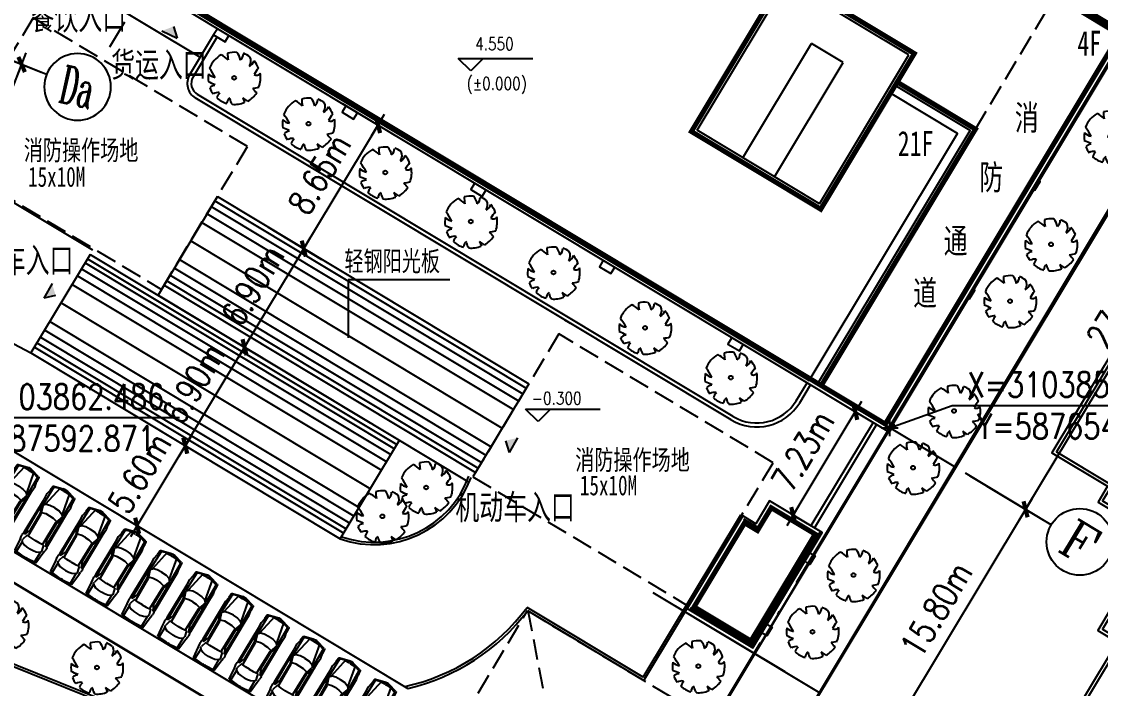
# Model space of a CAD drawing. Extents: x 587464241 to 587770505, y 3103794303 to 3104004303.
# Drawn here: x 587602225 to 587666940, y 3103840699 to 3103880709 of the extents above; entities that cross this region are included whole.
import ezdxf
from ezdxf.enums import TextEntityAlignment as Align

# ---------------------------------------------------------------- set-up
doc = ezdxf.new("R2010")
doc.units = 0
doc.header["$LTSCALE"] = 5000
doc.header["$MEASUREMENT"] = 0
doc.linetypes.add('DASH', pattern=[0.35, 0.25, -0.1])
doc.linetypes.add('DOTE', pattern=[2.42, 2, -0.2, 0.02, -0.2])
doc.layers.get('0').update_dxf_attribs({"linetype": 'CONTINUOUS'})
doc.layers.get('DEFPOINTS').update_dxf_attribs({"linetype": 'CONTINUOUS'})
for name, color, linetype in [('ARDIM', 4, 'CONTINUOUS'), ('AXIS', 3, 'CONTINUOUS'), ('AXIS_TEXT', 7, 'CONTINUOUS'), ('DOTE', 4, 'DOTE'), ('LSVEHICLE', 1, 'CONTINUOUS'), ('PUB_DIM', 3, 'CONTINUOUS'), ('ROOF', 6, 'CONTINUOUS'), ('TEXT', 4, 'CONTINUOUS'), ('WINDOW', 2, 'CONTINUOUS'), ('Y', 8, 'CONTINUOUS'), ('红线', 1, 'CONTINUOUS'), ('绿化', 3, 'CONTINUOUS'), ('花坛', 2, 'CONTINUOUS')]:
    doc.layers.add(name, color=color, linetype=linetype)
doc.styles.add('_DIMFONT', font='TXT.shx')
doc.styles.add('COMPLEX', font='COMPLEX')
doc.styles.add('DIM_FONT', font='SIMPLEX.shx', dxfattribs={"width": 0.8})
doc.styles.add('HZZ', font='SimSun.ttf', dxfattribs={"width": 0.8})
doc.dimstyles.new('AXIS500_M', dxfattribs={"dimscale": 5, "dimtxt": 300, "dimasz": 1, "dimexe": 250, "dimexo": 300, "dimgap": 150, "dimtad": 1, "dimlfac": 0.001, "dimzin": 0, "dimdsep": 46, "dimtxsty": 'DIM_FONT', "dimblk": '_DIMX', "dimcen": 0.09, "dimse1": 1, "dimse2": 1, "dimclrt": 7, "dimadec": 0, "dimazin": 0, "dimtfac": 1, "dimtdec": 0, "dimtix": 1, "dimtmove": 2, "dimatfit": 3, "dimldrblk": '_DIMX', "dimfxl": 0, "dimtolj": 1, "dimtzin": 0, "dimarcsym": 0})

# ---------------------------------------------------------------- blocks, each defined once
blk = doc.blocks.new('_DIMX')
blk.add_line((-150, 0), (150, 0))
at = {"const_width": 50}
blk.add_lwpolyline([(-70, -70), (70, 70)], dxfattribs=at)
blk = doc.blocks.new('*D58')
at = {"color": 0, "linetype": 'ByBlock'}
for p, q in [((587611052, 3103855857), (587613115, 3103854617)), ((587609158, 3103850460), (587612044, 3103855261)), ((587612046, 3103855265), (587612049, 3103855269)), ((587608166, 3103851056), (587610229, 3103849816)), ((587609155, 3103850455), (587609153, 3103850451))]:
    blk.add_line(p, q, dxfattribs=at)
at = {"layer": 'DEFPOINTS', "color": 0, "linetype": 'ByBlock'}
for p in [(587609766, 3103856630), (587612044, 3103855261), (587606880, 3103851829)]:
    blk.add_point(p, dxfattribs=at)
at = {"color": 0, "linetype": 'ByBlock', "xscale": 5, "yscale": 5, "zscale": 5}
for p, rotation in [((587612044, 3103855261), 238.9885596724632), ((587609158, 3103850460), 58.9885596724632)]:
    blk.add_blockref('_DIMX', p, dxfattribs=dict(at, rotation=rotation))
at = {"color": 7, "linetype": 'ByBlock', "insert": (587609315, 3103853633), "char_height": 1500, "attachment_point": 5, "rotation": 58.98856, "style": 'DIM_FONT'}
blk.add_mtext('\\A1;5.60m', dxfattribs=at)
blk = doc.blocks.new('*D57')
at = {"color": 0, "linetype": 'ByBlock'}
for p, q in [((587613456, 3103862461), (587616670, 3103860529)), ((587612046, 3103855265), (587615596, 3103861169)), ((587609901, 3103856549), (587613115, 3103854617))]:
    blk.add_line(p, q, dxfattribs=at)
at = {"layer": 'DEFPOINTS', "color": 0, "linetype": 'ByBlock'}
for p in [(587612170, 3103863234), (587615598, 3103861173), (587608616, 3103857322)]:
    blk.add_point(p, dxfattribs=at)
at = {"color": 0, "linetype": 'ByBlock', "xscale": 5, "yscale": 5, "zscale": 5}
for p, rotation in [((587615598, 3103861173), 58.98855861502832), ((587612044, 3103855261), 238.9885586150283)]:
    blk.add_blockref('_DIMX', p, dxfattribs=dict(at, rotation=rotation))
at = {"color": 7, "linetype": 'ByBlock', "insert": (587612535, 3103858990), "char_height": 1500, "attachment_point": 5, "rotation": 58.98856, "style": 'DIM_FONT'}
blk.add_mtext('\\A1;6.90m', dxfattribs=at)
blk = doc.blocks.new('*D56')
at = {"color": 0, "linetype": 'ByBlock'}
for p, q in [((587617010, 3103868375), (587620224, 3103866443)), ((587615601, 3103861179), (587619151, 3103867083)), ((587613456, 3103862462), (587616670, 3103860530))]:
    blk.add_line(p, q, dxfattribs=at)
at = {"layer": 'DEFPOINTS', "color": 0, "linetype": 'ByBlock'}
for p in [(587615725, 3103869148), (587619153, 3103867087), (587612171, 3103863235)]:
    blk.add_point(p, dxfattribs=at)
at = {"color": 0, "linetype": 'ByBlock', "xscale": 5, "yscale": 5, "zscale": 5}
for p, rotation in [((587619153, 3103867087), 58.98855861502832), ((587615599, 3103861174), 238.9885586150283)]:
    blk.add_blockref('_DIMX', p, dxfattribs=dict(at, rotation=rotation))
at = {"color": 7, "linetype": 'ByBlock', "insert": (587616090, 3103864904), "char_height": 1500, "attachment_point": 5, "rotation": 58.98856, "style": 'DIM_FONT'}
blk.add_mtext('\\A1;6.90m', dxfattribs=at)
blk = doc.blocks.new('*D55')
at = {"color": 0, "linetype": 'ByBlock'}
for p, q in [((587621468, 3103875790), (587624682, 3103873858)), ((587619156, 3103867091), (587623608, 3103874498)), ((587617010, 3103868375), (587620224, 3103866443))]:
    blk.add_line(p, q, dxfattribs=at)
at = {"layer": 'DEFPOINTS', "color": 0, "linetype": 'ByBlock'}
for p in [(587620182, 3103876563), (587623610, 3103874502), (587615725, 3103869148)]:
    blk.add_point(p, dxfattribs=at)
at = {"color": 0, "linetype": 'ByBlock', "xscale": 5, "yscale": 5, "zscale": 5}
for p, rotation in [((587623610, 3103874502), 58.98856711799331), ((587619153, 3103867087), 238.9885671179933)]:
    blk.add_blockref('_DIMX', p, dxfattribs=dict(at, rotation=rotation))
at = {"color": 7, "linetype": 'ByBlock', "insert": (587620096, 3103871567), "char_height": 1500, "attachment_point": 5, "rotation": 58.98857, "style": 'DIM_FONT'}
blk.add_mtext('\\A1;8.65m', dxfattribs=at)
blk = doc.blocks.new('M_F13')
for p, q in [((-484, 239), (-484, 239)), ((-397, 193), (-484, 239)), ((-515, 179), (-397, 193))]:
    blk.add_line(p, q)
blk.add_circle((-3, 3), 38.2)
for centre, radius, start, end in [((-8, 3), 532, 89.3321, 114.3856), ((-325, 399), 130, 343.6555, 39.76), ((-175, 449), 193, 352.0775, 26.6128), ((-85, 589), 202, 304.1868, 338.5411), ((-8, 3), 531, 62.8767, 77.7021), ((80, 476), 154, 315.8454, 359.7651), ((-8, 3), 527, 126.0751, 153.6245), ((-356, 208), 224, 48.5203, 80.5151), ((-244, 1929), 1632, 285.4397, 290.7099), ((412, 44), 234, 83.5323, 121.6544), ((959, 2091), 1965, 250.0865, 256.3451), ((-8, 3), 523, 31.4098, 49.4752), ((-8, 3), 537, 160.8426, 187.275), ((-8, 3), 534, 340.3307, 19.43), ((-610, -942), 880, 77.3728, 85.4649), ((-5, -500), 587, 134.7782, 147.3315), ((-8, 3), 524, 200.8103, 231.4392), ((358, 465), 656, 266.7455, 282.0146), ((0, -631), 545, 39.6536, 53.993), ((-251, -396), 87.2, 97.741, 188.8107), ((-1350, -519), 1108, 2.9465, 10.9238), ((125, -442), 220, 160.6009, 199.3991), ((100, -357), 178, 186.1912, 248.4952), ((296, -376), 163, 170.6314, 220.6278), ((325, -118), 300, 230.4582, 263.1093), ((-8, 3), 514, 305.394, 326.2464), ((-8, 3), 522, 243.1498, 261.8356), ((-8, 3), 527, 274.7236, 290.3277)]:
    blk.add_arc(centre, radius, start, end)
at = {"width": 0.8, "flags": 9}
for tag, p in [('XSIZE', (-62, 12)), ('YSIZE', (9, 6))]:
    blk.add_attdef(tag, p, '', height=0.2, dxfattribs=at)
blk = doc.blocks.new('*D47')
at = {"color": 0, "linetype": 'ByBlock'}
for p, q in [((587648515, 3103851101), (587652235, 3103857289)), ((587652099, 3103857376), (587653309, 3103856649)), ((587648374, 3103851180), (587649584, 3103850453))]:
    blk.add_line(p, q, dxfattribs=at)
at = {"layer": 'DEFPOINTS', "color": 0, "linetype": 'ByBlock'}
for p in [(587650814, 3103858149), (587652237, 3103857293), (587647089, 3103851953)]:
    blk.add_point(p, dxfattribs=at)
at = {"color": 0, "linetype": 'ByBlock', "xscale": 5, "yscale": 5, "zscale": 5}
for p, rotation in [((587652237, 3103857293), 58.98856674013791), ((587648512, 3103851097), 238.9885667401379)]:
    blk.add_blockref('_DIMX', p, dxfattribs=dict(at, rotation=rotation))
at = {"color": 7, "linetype": 'ByBlock', "insert": (587649089, 3103854968), "char_height": 1500, "attachment_point": 5, "rotation": 58.98857, "style": 'DIM_FONT'}
blk.add_mtext('\\A1;7.23m', dxfattribs=at)
blk = doc.blocks.new('_DIMZB1')
blk.add_line((0, 0), (3000, 0))
at = {"style": '_DIMFONT', "width": 0.8}
for tag, p in [('X=', (1500, 250)), ('Y=', (1500, -250))]:
    blk.add_attdef(tag, text='', height=300, dxfattribs=at).set_placement(p, align=Align.MIDDLE)
blk = doc.blocks.new('_AXISO')
blk.add_circle((0, 0), 0.5)
at = {"layer": 'AXIS_TEXT', "style": 'COMPLEX', "width": 1.041667}
blk.add_attdef('A', text='', height=0.56, dxfattribs=at).set_placement((-0.25, -0.28), (0.25, -0.28), align=Align.FIT)
blk = doc.blocks.new('_ARROW')
blk.add_solid([(0, 0), (-1, 0.1), (-1, -0.1)])
blk = doc.blocks.new('A1099DD')
for p, q in [((7.3, 29.9), (0.9, 6.3)), ((4.8, 13.9), (10.2, 29.5)), ((20.3, 33.1), (9.9, 32.1)), ((10.1, 28.5), (61.8, 29.3)), ((11.6, 30.7), (18.2, 32.6)), ((20.6, 32), (20.3, 33.1)), ((32.7, 34.8), (20.6, 32.3)), ((47.1, 34.2), (32.7, 34.8)), ((144.3, 34.5), (47.1, 34.2)), ((57.3, 22.5), (63.3, 28.7)), ((61.8, 29.3), (84.8, 21.7)), ((62.7, 34), (85, 24.3)), ((149.6, 31), (68.1, 31.7)), ((133.3, 23.9), (149.6, 31)), ((150.7, 35.1), (144.3, 34.5)), ((148, 23.8), (162.6, 27.9)), ((167, 33.8), (159.3, 34.9)), ((197.6, 30.8), (167, 33.8)), ((198.9, 5.2), (196.7, 30.7)), ((199.8, 5.2), (197.6, 30.8)), ((3.7, 13.7), (1.9, 5)), ((2.7, 13.6), (58.3, 24.8)), ((5.8, 1.5), (6.5, 14.3)), ((53.6, -0.6), (54.4, 13.3)), ((53.6, 0.6), (54.4, -13.3)), ((54.4, 13.3), (57.3, 22.5)), ((77.6, -0.5), (78, 10.5)), ((77.6, 0.5), (78, -10.5)), ((78, 10.5), (81, 21.8)), ((84.8, 21.7), (146.9, 20.8)), ((85, 24.3), (133.3, 23.9)), ((149.3, 11.4), (148, 23.8)), ((149.5, -0.4), (149.3, 11.4)), ((149.5, 0.4), (149.3, -11.4)), ((167.6, 27.1), (169.6, 25.8)), ((169.2, 26.5), (196.9, 26.6)), ((169.2, 26.5), (173.5, 17.9)), ((173.5, 17.9), (175, 9.4)), ((175, 9.4), (175.3, 0.3)), ((7.3, -29.9), (0.9, -6.3)), ((3.7, -13.7), (1.9, -5)), ((2.7, -13.6), (58.3, -24.8)), ((4.8, -13.9), (10.2, -29.5)), ((5.8, -1.5), (6.5, -14.3)), ((54.4, -13.3), (57.3, -22.5)), ((57.3, -22.5), (63.3, -28.7)), ((61.8, -29.3), (84.8, -21.7)), ((62.7, -34), (85, -24.3)), ((78, -10.5), (81, -21.8)), ((84.8, -21.7), (146.9, -20.8)), ((85, -24.3), (133.3, -23.9)), ((133.3, -23.9), (149.6, -31)), ((149.3, -11.4), (148, -23.8)), ((148, -23.8), (162.6, -27.9)), ((167.6, -27.1), (169.6, -25.8)), ((169.2, -26.5), (173.5, -17.9)), ((169.2, -26.5), (196.9, -26.6)), ((173.5, -17.9), (175, -9.4)), ((175, -9.4), (175.3, -0.3)), ((198.9, -5.2), (196.7, -30.7)), ((199.8, -5.2), (197.6, -30.8)), ((20.3, -33.1), (9.9, -32.1)), ((10.1, -28.5), (61.8, -29.3)), ((11.6, -30.7), (18.2, -32.6)), ((20.6, -32), (20.3, -33.1)), ((32.7, -34.8), (20.6, -32.3)), ((47.1, -34.2), (32.7, -34.8)), ((144.3, -34.5), (47.1, -34.2)), ((149.6, -31), (68.1, -31.7)), ((150.7, -35.1), (144.3, -34.5)), ((167, -33.8), (159.3, -34.9)), ((197.6, -30.8), (167, -33.8))]:
    blk.add_line(p, q)
for centre, radius, start, end in [((10.2, 29.1), 3, 95.8102, 164.6615), ((12.1, 28.8), 2, 105.4862, 160.7894), ((154.3, -0.7), 36, 81.9284, 95.6257), ((164.2, 22.1), 6, 56.2641, 105.5306), ((24, 0), 24, 164.6615, 195.3385), ((25.3, 0), 24, 167.9052, 192.0948), ((29.7, 0), 24, 176.4735, 183.5265), ((139.1, 0), 60, 355.0592, 4.9408), ((140.1, 0), 60, 355.0592, 4.9408), ((164.2, -22.1), 6, 254.4694, 303.7359), ((10.2, -29.1), 3, 195.3385, 264.1898), ((12.1, -28.8), 2, 199.2106, 254.5138), ((154.3, 0.7), 36, 264.3743, 278.0716)]:
    blk.add_arc(centre, radius, start, end)
blk = doc.blocks.new('*D16')
at = {"color": 0, "linetype": 'ByBlock'}
for p, q in [((587597783, 3103879907), (587603390, 3103877667)), ((587602228, 3103878126), (587595554, 3103861420)), ((587591107, 3103863191), (587596713, 3103860951))]:
    blk.add_line(p, q, dxfattribs=at)
at = {"layer": 'DEFPOINTS', "color": 0, "linetype": 'ByBlock'}
for p in [(587596390, 3103880463), (587589714, 3103863747), (587595553, 3103861415)]:
    blk.add_point(p, dxfattribs=at)
at = {"color": 0, "linetype": 'ByBlock', "xscale": 5, "yscale": 5, "zscale": 5}
for p, rotation in [((587602229, 3103878131), 68.22674513768999), ((587595553, 3103861415), 248.22674513769)]:
    blk.add_blockref('_DIMX', p, dxfattribs=dict(at, rotation=rotation))
at = {"color": 7, "linetype": 'ByBlock', "insert": (587597498, 3103870329), "char_height": 1500, "attachment_point": 5, "rotation": 68.22675, "style": 'DIM_FONT'}
blk.add_mtext('\\A1;18.00m', dxfattribs=at)
blk = doc.blocks.new('*D12')
at = {"color": 0, "linetype": 'ByBlock'}
for p, q in [((587674304, 3103876406), (587677690, 3103874371)), ((587676616, 3103875011), (587662453, 3103851450)), ((587660136, 3103852837), (587663521, 3103850802))]:
    blk.add_line(p, q, dxfattribs=at)
at = {"layer": 'DEFPOINTS', "color": 0, "linetype": 'ByBlock'}
for p in [(587673019, 3103877179), (587658850, 3103853610), (587662450, 3103851446)]:
    blk.add_point(p, dxfattribs=at)
at = {"color": 0, "linetype": 'ByBlock', "xscale": 5, "yscale": 5, "zscale": 5}
for p, rotation in [((587676618, 3103875015), 58.98856673936971), ((587662450, 3103851446), 238.9885667393697)]:
    blk.add_blockref('_DIMX', p, dxfattribs=dict(at, rotation=rotation))
at = {"color": 7, "linetype": 'ByBlock', "insert": (587668249, 3103864003), "char_height": 1500, "attachment_point": 5, "rotation": 58.98857, "style": 'DIM_FONT'}
blk.add_mtext('\\A1;27.50m', dxfattribs=at)
blk = doc.blocks.new('*D11')
at = {"color": 0, "linetype": 'ByBlock'}
for p, q in [((587659108, 3103853455), (587663521, 3103850802)), ((587662448, 3103851441), (587654312, 3103837908)), ((587650967, 3103839913), (587655381, 3103837260))]:
    blk.add_line(p, q, dxfattribs=at)
at = {"layer": 'DEFPOINTS', "color": 0, "linetype": 'ByBlock'}
for p in [(587657822, 3103854228), (587649682, 3103840686), (587654310, 3103837904)]:
    blk.add_point(p, dxfattribs=at)
at = {"color": 0, "linetype": 'ByBlock', "xscale": 5, "yscale": 5, "zscale": 5}
for p, rotation in [((587662450, 3103851446), 58.9885770460445), ((587654310, 3103837904), 238.9885770460445)]:
    blk.add_blockref('_DIMX', p, dxfattribs=dict(at, rotation=rotation))
at = {"color": 7, "linetype": 'ByBlock', "insert": (587657094, 3103845448), "char_height": 1500, "attachment_point": 5, "rotation": 58.98858, "style": 'DIM_FONT'}
blk.add_mtext('\\A1;15.80m', dxfattribs=at)

msp = doc.modelspace()

# ---------------------------------------------------------------- linework, layer by layer
at = {"linetype": 'DASH'}
msp.add_line((587632590.074, 3103845381.267), (587636319.642, 3103826197.754), dxfattribs=at)
for points in [[(587597762.959, 3103872361.19), (587610618.926, 3103864633.053), (587615771.018, 3103873203.698), (587602915.05, 3103880931.835)], [(587629302.93, 3103853401.49), (587642158.897, 3103845673.353), (587647310.989, 3103854243.998), (587634455.021, 3103861972.135)], [(587632581.197, 3103845365.312), (587643791.6, 3103838626.378), (587636310.763, 3103826181.801), (587625100.361, 3103832920.735)]]:
    msp.add_lwpolyline(points, close=True, dxfattribs=at)
at = {"layer": 'ARDIM', "ltscale": 100}
for p, q in [((587611329.178, 3103880410.684), (587611553.326, 3103879708.329)), ((587610640.039, 3103880148.708), (587611553.326, 3103879708.329)), ((587604052.379, 3103864988.265), (587603550.707, 3103864107.156)), ((587604266.72, 3103864282.856), (587603550.707, 3103864107.156)), ((587631256.658, 3103855556.612), (587631470.999, 3103854851.203)), ((587631972.671, 3103855732.312), (587631470.999, 3103854851.203))]:
    msp.add_line(p, q, dxfattribs=at)
for points in [[(587611329.178, 3103880410.684), (587610640.039, 3103880148.708), (587611553.326, 3103879708.329)], [(587604266.72, 3103864282.856), (587604052.379, 3103864988.265), (587603550.707, 3103864107.156)], [(587631256.658, 3103855556.612), (587631972.671, 3103855732.312), (587631470.999, 3103854851.203)]]:
    msp.add_solid(points, dxfattribs=at)
at = {"layer": 'AXIS'}
for p, q in [((587603726.866, 3103877532.824), (587600940.883, 3103878645.622)), ((587663992.837, 3103850518.292), (587658850.451, 3103853609.547))]:
    msp.add_line(p, q, dxfattribs=at)
at = {"layer": 'DOTE'}
msp.add_line((587658261.509, 3103853963.579), (587601310.168, 3103888198.867), dxfattribs=at)
at = {"layer": 'DOTE', "ltscale": 2}
for p, q in [((587636246.651, 3103826307.849), (587671623.386, 3103885158.242)), ((587645533.936, 3103850880.219), (587646408.142, 3103850354.706)), ((587645976.865, 3103843193.281), (587650139.756, 3103850118.362)), ((587645976.865, 3103843193.281), (587650139.756, 3103850118.362)), ((587650121.203, 3103840421.961), (587640120.877, 3103846433.479)), ((587648019.675, 3103841685.257), (587640120.877, 3103846433.479)), ((587642319.031, 3103845532.137), (587646141.538, 3103843234.304)), ((587642319.031, 3103845532.137), (587646141.538, 3103843234.304))]:
    msp.add_line(p, q, dxfattribs=at)
at = {"layer": 'LSVEHICLE'}
for p, q in [((587613968.54, 3103870205.228), (587610413.597, 3103864291.483)), ((587613967.872, 3103870204.115), (587632651.876, 3103858972.554)), ((587613968.54, 3103870205.228), (587632652.545, 3103858973.667)), ((587613607.225, 3103869604.17), (587632291.229, 3103858372.609)), ((587613813.309, 3103869946.996), (587632497.313, 3103858715.435)), ((587613349.621, 3103869175.638), (587632033.625, 3103857944.077)), ((587613040.495, 3103868661.399), (587631724.499, 3103857429.838)), ((587612371.057, 3103867547.772), (587631055.062, 3103856316.211)), ((587606342.542, 3103866738.727), (587602787.599, 3103860824.983)), ((587606033.416, 3103866224.488), (587624588.927, 3103855070.169)), ((587606187.979, 3103866481.608), (587624743.489, 3103855327.289)), ((587606342.542, 3103866738.727), (587623141.004, 3103856640.626)), ((587611701.62, 3103866434.144), (587630385.625, 3103855202.584)), ((587605827.333, 3103865881.663), (587624382.843, 3103854727.343)), ((587611134.89, 3103865491.374), (587629818.894, 3103854259.813)), ((587611392.494, 3103865919.906), (587630076.499, 3103854688.345)), ((587605260.603, 3103864938.892), (587623816.115, 3103853784.571)), ((587605569.728, 3103865453.13), (587624125.239, 3103854298.81)), ((587610774.243, 3103864891.428), (587629458.248, 3103853659.868)), ((587610928.806, 3103865148.548), (587629612.811, 3103853916.987)), ((587610413.597, 3103864291.483), (587629097.602, 3103853059.922)), ((587604591.165, 3103863825.264), (587623146.68, 3103852670.943)), ((587603921.727, 3103862711.637), (587622477.244, 3103851557.314)), ((587634790.906, 3103862822.035), (587635133.732, 3103862615.952)), ((587603354.997, 3103861768.866), (587621910.516, 3103850614.542)), ((587603612.602, 3103862197.398), (587622168.119, 3103851043.075)), ((587602994.351, 3103861168.921), (587621549.87, 3103850014.597)), ((587603148.914, 3103861426.04), (587621704.433, 3103850271.716)), ((587602787.599, 3103860824.983), (587621343.119, 3103849670.659)), ((587632651.876, 3103858972.554), (587629456.91, 3103853657.642)), ((587621343.108, 3103849670.665), (587624898.051, 3103855584.408))]:
    msp.add_line(p, q, dxfattribs=at)
at = {"layer": 'PUB_DIM'}
for p, q in [((587629163.897, 3103877751.975), (587628413.897, 3103878501.975)), ((587628413.897, 3103878501.975), (587629913.897, 3103878501.975)), ((587629913.897, 3103878501.975), (587629163.897, 3103877751.975)), ((587629913.897, 3103878501.975), (587632885.326, 3103878501.975)), ((587633210.531, 3103856705.709), (587632460.531, 3103857455.709)), ((587632460.531, 3103857455.709), (587633960.531, 3103857455.709)), ((587633960.531, 3103857455.709), (587633210.531, 3103856705.709)), ((587633960.531, 3103857455.709), (587636931.96, 3103857455.709)), ((587654302.104, 3103856343.705), (587658052.104, 3103857677.002)), ((587654302.104, 3103855843.705), (587654302.104, 3103856843.705)), ((587653802.104, 3103856343.705), (587654802.104, 3103856343.705))]:
    msp.add_line(p, q, dxfattribs=at)
msp.add_lwpolyline([(587607509.504, 3103879196.28), (587608411.024, 3103880695.983)], dxfattribs=at)
at = {"layer": 'ROOF'}
for p, q in [((587642406.381, 3103874112.807), (587648021.92, 3103883454.401)), ((587642744.3, 3103874189.703), (587648112.536, 3103883119.903)), ((587655778.482, 3103878791.673), (587648021.92, 3103883454.401)), ((587655449.135, 3103878709.627), (587648112.536, 3103883119.903)), ((587645495.588, 3103872535.817), (587649617.276, 3103879392.316)), ((587651502.816, 3103878258.853), (587649617.276, 3103879392.316)), ((587650080.875, 3103869779.435), (587655449.135, 3103878709.627)), ((587650162.921, 3103869450.091), (587655778.482, 3103878791.673)), ((587647381.126, 3103871402.351), (587651502.816, 3103878258.853)), ((587650162.921, 3103869450.091), (587642406.381, 3103874112.807)), ((587650080.875, 3103869779.435), (587642744.3, 3103874189.703))]:
    msp.add_line(p, q, dxfattribs=at)
for points in [[(587566607.801, 3103863376.807), (587589681.151, 3103854176.465), (587593093.741, 3103862720.106), (587586853.151, 3103865212.786), (587593374.233, 3103881538.752), (587596457.381, 3103880307.25), (587599053.922, 3103886807.863), (587599795.791, 3103888665.181), (587602286.831, 3103887670.185), (587602389.689, 3103887608.353), (587602235.063, 3103887351.189), (587654138.83, 3103856150.161), (587668497.727, 3103880036.579), (587616593.96, 3103911237.607), (587615947.452, 3103910162.123), (587615844.759, 3103910223.855), (587614814.87, 3103909842.631), (587580278.497, 3103897058.621), (587580023.651, 3103896964.287), (587579813.065, 3103896437.07)], [(587566607.801, 3103863376.807), (587589681.151, 3103854176.465), (587593093.741, 3103862720.106), (587586853.151, 3103865212.786), (587593374.233, 3103881538.752), (587596457.381, 3103880307.25), (587599053.922, 3103886807.863), (587599795.791, 3103888665.181), (587602286.831, 3103887670.185), (587602389.689, 3103887608.353), (587602235.063, 3103887351.189), (587654138.83, 3103856150.161), (587668497.727, 3103880036.579), (587616593.96, 3103911237.607), (587615947.452, 3103910162.123), (587615844.759, 3103910223.855), (587614814.87, 3103909842.631), (587580278.497, 3103897058.621), (587580023.651, 3103896964.287), (587579813.065, 3103896437.07)], [(587642154.358, 3103845491.114), (587646079.713, 3103843131.456), (587650242.603, 3103850056.537), (587647088.606, 3103851952.507), (587646264.271, 3103850581.204), (587645492.913, 3103851044.892)]]:
    msp.add_lwpolyline(points, close=True, dxfattribs=at)
at = {"layer": 'ROOF', "const_width": 300}
for points in [[(587566997.745, 3103863544.29), (587589513.768, 3103854566.178), (587592703.863, 3103862552.789), (587586463.273, 3103865045.469), (587593206.915, 3103881928.63), (587596290.064, 3103880697.128), (587598775.324, 3103886919.144), (587599628.473, 3103889055.06), (587602420.621, 3103887939.792), (587602801.398, 3103887710.894), (587602646.772, 3103887453.729), (587654036.274, 3103856561.843), (587668086.044, 3103879934.022), (587616696.516, 3103910825.925), (587616050.009, 3103909750.441), (587615813.73, 3103909892.476), (587614919.012, 3103909561.287), (587580382.64, 3103896777.277), (587580252.803, 3103896729.217), (587580091.663, 3103896325.79)], [(587642566.04, 3103845593.67), (587645977.156, 3103843543.138), (587649830.921, 3103849953.981), (587647191.163, 3103851540.825), (587646366.828, 3103850169.521), (587645595.47, 3103850633.21)]]:
    msp.add_lwpolyline(points, close=True, dxfattribs=at)
at = {"layer": 'ROOF'}
for points in [[(587615434.485, 3103899800.12), (587611406.277, 3103902221.606), (587602498.204, 3103887402.792), (587649465.427, 3103859169.28), (587658374.404, 3103873987.551), (587654346.202, 3103876409.036)], [(587613971.111, 3103880283.083), (587613745.112, 3103879907.128), (587614430.764, 3103879494.96), (587614656.732, 3103879870.164)], [(587613971.111, 3103880283.083), (587613745.112, 3103879907.128), (587614430.764, 3103879494.96), (587614656.732, 3103879870.164)], [(587649998.21, 3103858989.253), (587659128.657, 3103874175.866), (587654628.564, 3103876881.021)], [(587650195.332, 3103858870.757), (587659444.296, 3103874254.483), (587654747.062, 3103877078.146)], [(587621684.351, 3103875645.634), (587621458.692, 3103875270.245), (587622144.344, 3103874858.078), (587622366.178, 3103875227.104)], [(587621684.351, 3103875645.634), (587621458.692, 3103875270.245), (587622144.344, 3103874858.078), (587622366.178, 3103875227.104)], [(587629390.621, 3103870996.591), (587629172.262, 3103870633.345), (587629857.914, 3103870221.178), (587630076.232, 3103870583.678)], [(587629390.621, 3103870996.591), (587629172.262, 3103870633.345), (587629857.914, 3103870221.178), (587630076.232, 3103870583.678)], [(587662871.651, 3103870677.43), (587663008.978, 3103870594.878), (587663318.104, 3103871109.116), (587663180.783, 3103871191.665)], [(587662871.651, 3103870677.43), (587663008.978, 3103870594.878), (587663318.104, 3103871109.116), (587663180.783, 3103871191.665)], [(587637100.376, 3103866353.345), (587636885.832, 3103865996.446), (587637571.484, 3103865584.279), (587637571.484, 3103865584.279), (587637785.982, 3103865940.435)], [(587637100.376, 3103866353.345), (587636885.832, 3103865996.446), (587637571.484, 3103865584.279), (587637571.484, 3103865584.279), (587637785.982, 3103865940.435)], [(587658956.054, 3103864163.744), (587659093.389, 3103864081.187), (587659402.515, 3103864595.426), (587659265.187, 3103864677.978)], [(587658956.054, 3103864163.744), (587659093.389, 3103864081.187), (587659402.515, 3103864595.426), (587659265.187, 3103864677.978)], [(587644810.131, 3103861710.099), (587644599.433, 3103861359.597), (587645285.084, 3103860947.429), (587645495.731, 3103861297.193)], [(587654422.205, 3103856621.561), (587654559.354, 3103856539.117), (587654275.971, 3103856067.701), (587654138.821, 3103856150.146)], [(587654422.205, 3103856621.561), (587654559.354, 3103856539.117), (587654275.971, 3103856067.701), (587654138.821, 3103856150.146)], [(587649511.006, 3103848839.506), (587649819.549, 3103848654.031), (587649510.424, 3103848139.792), (587649201.881, 3103848325.267)], [(587646934.961, 3103844554.183), (587647243.505, 3103844368.707), (587646934.38, 3103843854.468), (587646625.835, 3103844039.945)]]:
    msp.add_lwpolyline(points, dxfattribs=at)
at = {"layer": 'ROOF', "const_width": 300}
for points in [[(587623626.573, 3103895879.079), (587647032.741, 3103881808.876), (587648021.921, 3103883454.401), (587655778.473, 3103878791.658), (587650162.939, 3103869450.081), (587642406.381, 3103874112.807), (587647032.741, 3103881808.876)], [(587654748.062, 3103877077.545), (587659444.121, 3103874254.192), (587650195.332, 3103858870.757)]]:
    msp.add_lwpolyline(points, dxfattribs=at)
at = {"layer": 'TEXT'}
for p, q in [((587621823.345, 3103865210.388), (587621823.345, 3103861723.948)), ((587627910.246, 3103865210.388), (587621823.345, 3103865210.388))]:
    msp.add_line(p, q, dxfattribs=at)
at = {"layer": 'WINDOW', "linetype": 'DASH'}
msp.add_line((587659444.296, 3103874254.483), (587664246.065, 3103882242.358), dxfattribs=at)
at = {"layer": 'WINDOW'}
for p, q in [((587648695.308, 3103857963.971), (587649340.203, 3103859034.77)), ((587648901.003, 3103857840.321), (587649545.014, 3103858911.651))]:
    msp.add_line(p, q, dxfattribs=at)
at = {"layer": 'Y'}
for points in [[(587674182.768, 3103871714.331), (587664033.332, 3103854830.401), (587667367.8, 3103852825.952), (587666800.233, 3103851881.785), (587669801.254, 3103850077.781), (587670335.435, 3103850966.409), (587672280.542, 3103849797.147), (587669943.5, 3103845909.4), (587668387.415, 3103846844.81), (587666784.873, 3103844178.926), (587667951.936, 3103843477.369), (587665931.859, 3103840116.902), (587668489.539, 3103838579.404), (587668088.903, 3103837912.933), (587671267.222, 3103835019.437), (587672302.198, 3103836741.153), (587674414.028, 3103835471.669), (587673379.052, 3103833749.952), (587677525.365, 3103832089.175), (587677825.842, 3103832589.029), (587689163.034, 3103825773.902), (587691099.44, 3103828995.179), (587695501.05, 3103826349.238)], [(587671395.303, 3103866689.096), (587664307.786, 3103854898.773), (587667470.842, 3103852997.365)], [(587667642.255, 3103852894.324), (587667074.687, 3103851950.157), (587669732.883, 3103850352.236), (587670267.064, 3103851240.864), (587672554.996, 3103849865.519), (587670011.872, 3103845634.946), (587668455.787, 3103846570.355), (587667059.327, 3103844247.297), (587668226.391, 3103843545.741), (587666206.313, 3103840185.274), (587668763.993, 3103838647.775), (587668344.801, 3103837950.434), (587671221.484, 3103835331.542), (587672233.826, 3103837015.608), (587674688.482, 3103835540.04), (587673671.502, 3103833848.26), (587677441.674, 3103832338.144), (587677757.47, 3103832863.483), (587680677.697, 3103831108.047)]]:
    msp.add_lwpolyline(points, dxfattribs=at)
at = {"layer": '红线'}
for p, q in [((587632730.92, 3103811492.055), (587675583.028, 3103882777.983)), ((587558326, 3103859577), (587606943, 3103839910))]:
    msp.add_line(p, q, dxfattribs=at)
at = {"layer": '红线', "linetype": 'DASH', "const_width": 150}
msp.add_lwpolyline([(587668532.143, 3103879928.382), (587621029.155, 3103908483.869), (587615501.087, 3103911806.968, 0.462267026), (587580956.56, 3103900176.247), (587572978.978, 3103880203.74), (587572979.005, 3103880203.73), (587566265.12, 3103863394.989), (587575593.501, 3103859668.954), (587580145.001, 3103857850.957), (587580145.069, 3103857850.865), (587590959.68, 3103853531.205), (587636285.213, 3103826284.668)], format="xyb", close=True, dxfattribs=at)
at = {"layer": '花坛'}
for p, q in [((587605918.49, 3103882803.423), (587612946.519, 3103878578.646)), ((587635433.411, 3103815987.74), (587675299.801, 3103882598.24)), ((587613745.112, 3103879907.128), (587612302.505, 3103877507.311)), ((587613950.808, 3103879783.477), (587612508.201, 3103877383.661)), ((587644784.182, 3103856814.755), (587612644.361, 3103876135.038)), ((587644907.832, 3103857020.45), (587612768.011, 3103876340.733)), ((587606495.489, 3103866993.16), (587596574.784, 3103872956.816)), ((587602785.984, 3103860822.297), (587595597.641, 3103864571.231)), ((587653298.959, 3103856655.034), (587649573.997, 3103850458.458)), ((587653504.655, 3103856531.384), (587649779.693, 3103850334.808)), ((587601752.545, 3103854911.11), (587625401.283, 3103840695.092)), ((587639506.426, 3103841377.35), (587645364.353, 3103851122.173)), ((587639557.704, 3103841171.509), (587645492.913, 3103851044.892)), ((587645364.353, 3103851122.173), (587645492.913, 3103851044.892)), ((587599099.077, 3103850496.992), (587622747.811, 3103836280.969)), ((587639506.426, 3103841377.35), (587632544.47, 3103845562.406)), ((587639454.856, 3103841233.334), (587632583.416, 3103845363.978)), ((587595478.062, 3103844546.07), (587606941.877, 3103839908.597)), ((587595534.313, 3103844685.123), (587606998.129, 3103840047.65))]:
    msp.add_line(p, q, dxfattribs=at)
for centre, radius, start, end in [((587613159.57, 3103876992.102), 1000, 148.98856674, 238.98856674), ((587613159.57, 3103876992.102), 760, 148.98856674, 238.98856674), ((587646329.81, 3103859385.948), 3000, 238.98856674, 328.98856674), ((587646329.81, 3103859385.948), 2760, 238.98856674, 328.98856674), ((587623385.356, 3103855520.913), 6196.467, 250.75666084, 339.50196091), ((587623384.355, 3103855521.683), 6049.634, 251.05868175, 339.75872376), ((587622564.423, 3103852938.5), 12410, 282.28752343, 323.53248089), ((587622564.423, 3103852938.5), 12560, 283.04551404, 322.9101246)]:
    msp.add_arc(centre, radius, start, end, dxfattribs=at)

# ---------------------------------------------------------------- block references
at = {"layer": 'AXIS'}
ref = msp.add_blockref('_AXISO', (587605584.185, 3103876790.96), dxfattribs=dict(at, xscale=-3999.999999999999, yscale=3999.999999999999, zscale=3999.999999999999, rotation=347.4649235347501))
ref.add_attrib('A', 'Da', dxfattribs={"layer": 'AXIS_TEXT', "height": 2240, "rotation": 347.46492364, "style": 'COMPLEX', "width": 0.506757}).set_placement((587604364.94, 3103875914.694), (587606317.267, 3103875480.619), align=Align.FIT)
ref = msp.add_blockref('_AXISO', (587665706.966, 3103849487.873), dxfattribs=dict(at, xscale=4000, yscale=4000, zscale=4000, rotation=328.988566739218))
ref.add_attrib('A', 'F', dxfattribs={"layer": 'AXIS_TEXT', "height": 2240, "rotation": 328.98856675, "style": 'COMPLEX', "width": 1.171875}).set_placement((587664272.867, 3103849043.17), (587665986.997, 3103848012.752), align=Align.FIT)
at = {"layer": 'LSVEHICLE', "xscale": -23.74999996832994, "yscale": 23.74999996832994, "zscale": 23.74999996832994, "rotation": 58.98856673921828}
for p in [(587602721.82, 3103853912.083), (587604864.483, 3103852624.064), (587607007.142, 3103851336.036), (587609149.803, 3103850048.014), (587611292.466, 3103848759.994), (587613435.125, 3103847471.967), (587615577.786, 3103846183.944), (587617720.45, 3103844895.925), (587619863.108, 3103843607.898), (587622005.77, 3103842319.875), (587624148.433, 3103841031.856)]:
    msp.add_blockref('A1099DD', p, dxfattribs=at)
at = {"layer": 'PUB_DIM', "xscale": 600, "yscale": 600, "zscale": 600, "rotation": 238.988566739218}
msp.add_blockref('_ARROW', (587607509.504, 3103879196.28), dxfattribs=at)
at = {"layer": 'PUB_DIM', "xscale": 5, "yscale": 5, "zscale": 5}
for p, values in [((587658052.104, 3103857677.002), {'X=': 'X=3103856.344', 'Y=': 'Y=587654.302'}), ((587596704.233, 3103856949.633), {'X=': 'X=3103862.486', 'Y=': 'Y=587592.871'})]:
    msp.add_blockref('_DIMZB1', p, dxfattribs=at).add_auto_attribs(values)
at = {"layer": '绿化', "xscale": 3, "yscale": 3, "zscale": 2, "rotation": 139.1778428952782}
for p in [(587614976.001, 3103877345.542), (587619432.987, 3103874591.988), (587667519.746, 3103873819.764), (587624041.944, 3103871663.131), (587629176.331, 3103868722.002), (587663977.579, 3103867353.793), (587634134.745, 3103865662.498), (587661519.692, 3103863947.119), (587639622.654, 3103862350.418), (587644772.513, 3103859357.906), (587658158.493, 3103857360.004), (587655700.606, 3103853953.331), (587626496.967, 3103852765.022), (587623867.034, 3103851036.5), (587652125.733, 3103847512.587), (587601070.948, 3103844520.836), (587649667.845, 3103844105.913), (587606743.526, 3103841966.261), (587642818.546, 3103842044.76)]:
    msp.add_blockref('M_F13', p, dxfattribs=at)

# ---------------------------------------------------------------- texts
at = {"layer": 'PUB_DIM', "style": 'DIM_FONT', "width": 0.8}
for s, p in [('4.550', (587631744.931, 3103878996.186)), ('(%%P0.000)', (587632525.835, 3103876613.638)), ('-0.300', (587635818.543, 3103857731.396))]:
    msp.add_text(s, height=750, dxfattribs=at).set_placement(p, align=Align.RIGHT)
at = {"layer": 'TEXT', "style": 'HZZ', "width": 0.7}
for s, height, p in [('餐饮入口', 1500, (587602763.162, 3103880215.901)), ('4F', 1500, (587665559.061, 3103878654.043)), ('货运入口', 1500, (587607598.404, 3103877378.262)), ('消', 1500, (587661806.069, 3103874195.629)), ('21F', 1500, (587654781.089, 3103872642.639)), ('消防操作场地', 1200, (587602357.9, 3103872394.322)), ('15x10M', 1200, (587602615.608, 3103870796.475)), ('防', 1500, (587659671.942, 3103870625.884)), ('通', 1500, (587657537.814, 3103866801.158)), ('机动车入口', 1500, (587598175.625, 3103865646.267)), ('轻钢阳光板', 1200, (587621595.972, 3103865740.497)), ('道', 1500, (587655705.248, 3103863671.837)), ('消防操作场地', 1200, (587635434.062, 3103853811.393)), ('15x10M', 1200, (587635717.603, 3103852284.22)), ('机动车入口', 1500, (587628247.673, 3103850831.247))]:
    msp.add_text(s, height=height, dxfattribs=at).set_placement(p)

# ---------------------------------------------------------------- dimensions: what is measured, and where the dimension line sits
at = {"layer": 'AXIS'}
for p1, p2, distance, picture, middle in [((587596390.454, 3103880463.201), (587589713.635, 3103863747.338), 6287.479, '*D16', (587597497.981, 3103870329.429)), ((587673018.701, 3103877178.821), (587658850.451, 3103853609.547), 4200, '*D12', (587668248.65, 3103864003.119)), ((587647088.606, 3103851952.507), (587650813.568, 3103858149.083), -1661.042, '*D47', (587649089.11, 3103854967.825)), ((587657821.973, 3103854227.798), (587649681.672, 3103840686.177), 5399.997, '*D11', (587657094.372, 3103845447.674))]:
    dim = msp.add_aligned_dim(p1=p1, p2=p2, distance=distance, dimstyle='AXIS500_M', override={"dimpost": 'm', "dimblk1": '_DIMX', "dimblk2": '_DIMX', "dimsah": 1, "dimse1": 0, "dimse2": 0}, dxfattribs=at)
    dim.commit()
    dim.dimension.update_dxf_attribs({"geometry": picture, "text_midpoint": middle})
at = {"layer": 'TEXT'}
for p1, p2, distance, picture, middle in [((587615724.852, 3103869147.938), (587620182.08, 3103876562.658), -4000.017, '*D55', (587620096.142, 3103871567.266)), ((587612170.577, 3103863235.306), (587615724.852, 3103869147.938), -4000.017, '*D56', (587616090.391, 3103864903.59)), ((587608615.634, 3103857321.561), (587612169.908, 3103863234.193), -4000.017, '*D57', (587612535.447, 3103858989.845)), ((587606880.181, 3103851828.722), (587609766.301, 3103856629.859), -2657.45, '*D58', (587609315.251, 3103853632.962))]:
    dim = msp.add_aligned_dim(p1=p1, p2=p2, distance=distance, dimstyle='AXIS500_M', override={"dimpost": 'm', "dimblk1": '_DIMX', "dimblk2": '_DIMX', "dimsah": 1, "dimse1": 0, "dimse2": 0}, dxfattribs=at)
    dim.commit()
    dim.dimension.update_dxf_attribs({"geometry": picture, "text_midpoint": middle})

doc.saveas('drawing.dxf')
